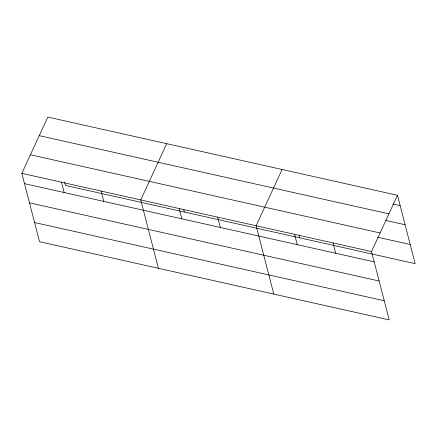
<?xml version="1.0" encoding="UTF-8"?>
<svg xmlns="http://www.w3.org/2000/svg" width="437" height="437" viewBox="0 0 437 437"><rect width="100%" height="100%" fill="white"/><g stroke="black" fill="none" stroke-linecap="round" stroke-linejoin="round"><path stroke-width="0.66" d="M397.473 195.295L371.516 251.548L389.192 319.906L39.527 241.705L21.85 173.347L47.808 117.094L397.473 195.295L415.15 263.653L65.484 185.452L64.632 182.153M166.694 143.68L140.736 199.938L158.412 268.296M282.084 169.485L256.126 225.743L273.802 294.101M392.841 203.975L400.139 205.603M39.243 135.656L388.903 213.857M385.86 220.461L405.094 224.76M30.415 154.785L380.081 232.981M377.699 237.231L410.196 244.496M21.85 173.347L371.516 251.548M24.516 183.66L374.181 261.861M29.47 202.817L379.136 281.018M34.578 222.553L384.238 300.749M333.049 242.945L335.714 253.258M299.077 235.204L299.76 237.848M294.587 234.341L297.253 244.654M217.659 217.14L220.33 227.453M183.687 209.399L184.37 212.038M179.197 208.536L181.863 218.85M101.105 191.073L103.777 201.386M61.48 182.213L64.146 192.526"/></g></svg>
